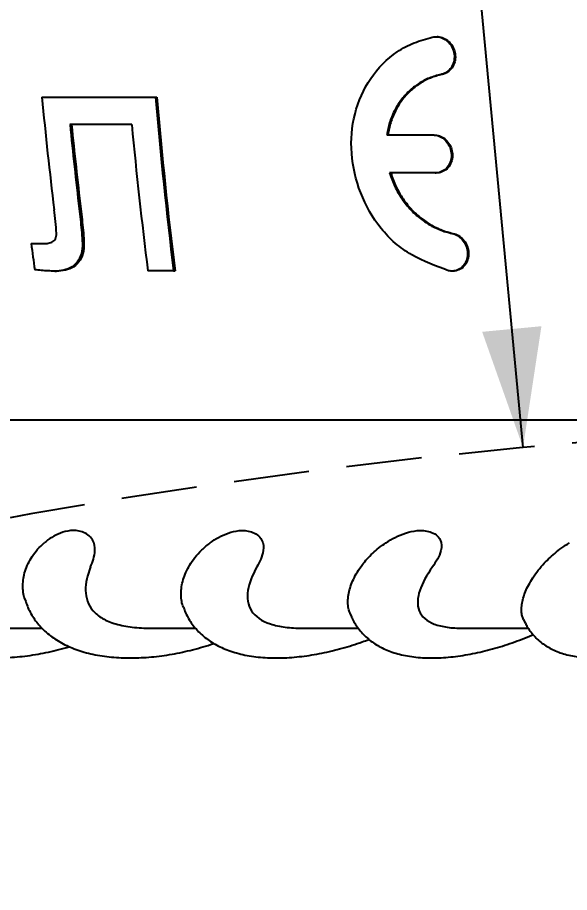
# Model space of a CAD drawing. Header units: millimetres. Extents: x 10 to 459, y 8 to 584.
# Drawn here: x 309.36 to 318.63, y 307.36 to 322.07 of the extents above; entities that cross this region are included whole.
import ezdxf

# ---------------------------------------------------------------- set-up
doc = ezdxf.new("R2010")
doc.units = ezdxf.units.MM
doc.linetypes.add('HIDDEN', pattern=[1.905, 1.27, -0.635])
doc.layers.add('DIMENSIONS', color=2, linetype='Continuous')
doc.layers.add('HIDDEN', color=3, linetype='HIDDEN')
doc.layers.add('OUTLINE', color=7, linetype='Continuous', lineweight=25)
doc.styles.add('SLDTEXTSTYLE0', font='TXT', dxfattribs={"width": 0.75})
doc.dimstyles.new('SLDDIMSTYLE1', dxfattribs={"dimtxt": 3.5, "dimasz": 2, "dimexe": 0, "dimexo": 0.0625, "dimgap": 0.875, "dimtad": 1, "dimrnd": 1e-09, "dimzin": 12, "dimdsep": 46, "dimtxsty": 'SLDTEXTSTYLE0', "dimsah": 1, "dimcen": 0, "dimadec": 0, "dimazin": 3, "dimtfac": 1, "dimtofl": 0, "dimtmove": 0, "dimatfit": 3, "dimfxl": 0, "dimfrac": 2, "dimtolj": 1, "dimtzin": 12, "dimarcsym": 0})
doc.dimstyles.new('SLDDIMSTYLE5', dxfattribs={"dimtxt": 3.5, "dimasz": 2, "dimexe": 0, "dimexo": 0.0625, "dimgap": 0.875, "dimtad": 1, "dimrnd": 1e-09, "dimzin": 12, "dimdsep": 46, "dimtxsty": 'SLDTEXTSTYLE0', "dimsah": 1, "dimcen": 0.09, "dimadec": 0, "dimazin": 3, "dimtfac": 1, "dimtofl": 0, "dimtmove": 0, "dimatfit": 3, "dimfxl": 0, "dimfrac": 2, "dimtolj": 1, "dimtzin": 12, "dimarcsym": 0})
doc.dimstyles.new('SLDDIMSTYLE6', dxfattribs={"dimtxt": 3.5, "dimasz": 2, "dimexe": 0, "dimexo": 0.0625, "dimgap": 0.875, "dimtad": 1, "dimrnd": 1e-09, "dimzin": 12, "dimdsep": 46, "dimtxsty": 'SLDTEXTSTYLE0', "dimsah": 1, "dimcen": 0.09, "dimadec": 0, "dimazin": 3, "dimtol": 1, "dimtp": 1.6, "dimtm": 1.6, "dimtfac": 1, "dimtofl": 0, "dimtmove": 0, "dimatfit": 3, "dimfxl": 0, "dimfrac": 2, "dimtolj": 1, "dimarcsym": 0})
doc.dimstyles.new('SLDDIMSTYLE7', dxfattribs={"dimtxt": 3.5, "dimasz": 2, "dimexe": 0, "dimexo": 0.0625, "dimgap": 0.875, "dimtad": 1, "dimrnd": 1e-09, "dimzin": 12, "dimdsep": 46, "dimtxsty": 'SLDTEXTSTYLE0', "dimsah": 1, "dimcen": 0.09, "dimadec": 0, "dimazin": 3, "dimtol": 1, "dimtp": 1.3, "dimtm": 1.3, "dimtfac": 1, "dimtofl": 0, "dimtmove": 0, "dimatfit": 3, "dimfxl": 0, "dimfrac": 2, "dimtolj": 1, "dimarcsym": 0})

# ---------------------------------------------------------------- blocks, each defined once
blk = doc.blocks.new('_D_1')
at = {"layer": 'DIMENSIONS'}
blk.add_line((317.849, 314.841), (315.141, 343.499), dxfattribs=at)
blk.add_solid([(317.849, 314.841), (318.158, 316.879), (317.163, 316.785)], dxfattribs=at)
at = {"layer": 'DIMENSIONS', "char_height": 3.5, "attachment_point": 1, "rotation": 275.3978, "style": 'SLDTEXTSTYLE0'}
for s, insert in [('R', (319.781, 342.343)), ('104,73', (320.047, 339.525))]:
    blk.add_mtext(s, dxfattribs=dict(at, insert=insert))
blk = doc.blocks.new('_D_8')
at = {"layer": 'DIMENSIONS'}
for p, q in [((316.213, 571.805), (251.387, 571.805)), ((253.387, 311.805), (253.387, 571.805)), ((299.208, 311.805), (251.387, 311.805))]:
    blk.add_line(p, q, dxfattribs=at)
for points in [[(253.387, 571.805), (252.887, 569.805), (253.887, 569.805)], [(253.387, 311.805), (253.887, 313.805), (252.887, 313.805)]]:
    blk.add_solid(points, dxfattribs=at)
at = {"layer": 'DIMENSIONS', "attachment_point": 1, "rotation": 90, "style": 'SLDTEXTSTYLE0'}
for s, insert, char_height in [('±1,60', (249.886, 442.183), 2.5), ('260', (248.875, 433.132), 3.5)]:
    blk.add_mtext(s, dxfattribs=dict(at, insert=insert, char_height=char_height))
blk = doc.blocks.new('_D_9')
at = {"layer": 'DIMENSIONS'}
for p, q in [((293.45, 326.805), (293.45, 269.305)), ((361.95, 326.805), (361.95, 269.305)), ((361.95, 271.305), (293.45, 271.305))]:
    blk.add_line(p, q, dxfattribs=at)
for points in [[(293.45, 271.305), (295.45, 270.805), (295.45, 271.805)], [(361.95, 271.305), (359.95, 271.805), (359.95, 270.805)]]:
    blk.add_solid(points, dxfattribs=at)
at = {"layer": 'DIMENSIONS', "attachment_point": 1, "style": 'SLDTEXTSTYLE0'}
for s, insert, char_height in [('%%c', (315.932, 275.817), 3.5), ('68,5', (321.205, 275.817), 3.5), ('±1,30', (331.54, 274.806), 2.5)]:
    blk.add_mtext(s, dxfattribs=dict(at, insert=insert, char_height=char_height))
blk = doc.blocks.new('_D_11')
at = {"layer": 'DIMENSIONS'}
for p, q in [((299.208, 314.305), (299.208, 278.828)), ((356.192, 314.305), (356.192, 278.828)), ((299.208, 280.828), (356.192, 280.828))]:
    blk.add_line(p, q, dxfattribs=at)
for points in [[(299.208, 280.828), (301.208, 280.328), (301.208, 281.328)], [(356.192, 280.828), (354.192, 281.328), (354.192, 280.328)]]:
    blk.add_solid(points, dxfattribs=at)
at = {"layer": 'DIMENSIONS', "char_height": 3.5, "attachment_point": 1, "style": 'SLDTEXTSTYLE0'}
for s, insert in [('%%c', (319.242, 285.339)), ('56,98', (324.521, 285.393))]:
    blk.add_mtext(s, dxfattribs=dict(at, insert=insert))

msp = doc.modelspace()

# ---------------------------------------------------------------- linework, layer by layer
at = {"layer": 'HIDDEN'}
msp.add_arc((327.7, 210.58), 104.725, 75.48959, 104.51041, dxfattribs=at)
at = {"layer": 'OUTLINE'}
for p, q in [((316.425, 321.742), (316.408, 321.742)), ((309.77, 320.728), (311.677, 320.728)), ((311.677, 320.728), (311.701, 320.728)), ((311.279, 320.267), (310.241, 320.267)), ((315.562, 320.094), (316.331, 320.094)), ((316.331, 320.094), (316.349, 320.094)), ((316.376, 319.454), (315.609, 319.454)), ((316.376, 319.454), (316.393, 319.454)), ((309.59, 318.267), (309.771, 318.267)), ((309.986, 317.805), (310.014, 317.805)), ((311.981, 317.808), (311.549, 317.808)), ((311.981, 317.808), (312.005, 317.808)), ((316.677, 317.807), (316.696, 317.807)), ((295.453, 315.305), (359.947, 315.305)), ((309.484, 312.293), (309.497, 312.253)), ((312.145, 312.158), (312.162, 312.115)), ((314.947, 312.044), (314.969, 311.995)), ((317.856, 311.954), (317.887, 311.891)), ((309.231, 311.805), (309.768, 311.805)), ((311.6, 311.805), (312.346, 311.805)), ((314.146, 311.805), (315.08, 311.805)), ((316.84, 311.805), (317.933, 311.805))]:
    msp.add_line(p, q, dxfattribs=at)
for centre, radius, start, end in [((381.417, 327.575), 71.974, 185.45866, 186.97297), ((391.124, 327.507), 79.735, 184.8769, 186.98704), ((391.028, 327.505), 79.616, 184.88304, 186.99637), ((383.359, 327.549), 73.479, 185.68807, 186.79807), ((383.299, 327.55), 73.393, 185.69553, 186.80686), ((388.387, 327.486), 77.445, 185.34865, 187.17898), ((377.602, 327.378), 68.62, 187.63042, 187.99982)]:
    msp.add_arc(centre, radius, start, end, dxfattribs=at)
for points, knots in [([(316.596, 317.811), (316.387, 317.89), (316.178, 317.969), (315.883, 318.137), (315.788, 318.202), (315.616, 318.35), (315.537, 318.433), (315.321, 318.704), (315.207, 318.906), (315.04, 319.335), (314.989, 319.557), (314.954, 320.01), (314.973, 320.231), (315.082, 320.661), (315.17, 320.86), (315.412, 321.219), (315.56, 321.372), (315.827, 321.551), (315.922, 321.6), (316.12, 321.678), (316.223, 321.708), (316.326, 321.738)], [0, 0, 0, 0, 0.125, 0.125, 0.1875, 0.1875, 0.25, 0.25, 0.375, 0.375, 0.5, 0.5, 0.625, 0.625, 0.75, 0.75, 0.875, 0.875, 0.9375, 0.9375, 1, 1, 1, 1]), ([(316.326, 321.738), (316.359, 321.741), (316.425, 321.748), (316.523, 321.713), (316.606, 321.649), (316.666, 321.56), (316.699, 321.455), (316.697, 321.344), (316.66, 321.241), (316.591, 321.16), (316.523, 321.122), (316.482, 321.112), (316.473, 321.11)], [0, 0, 0, 0, 0.105445, 0.21101, 0.314288, 0.419769, 0.528797, 0.639988, 0.752278, 0.863343, 0.970686, 1, 1, 1, 1]), ([(316.426, 321.74), (316.431, 321.74), (316.469, 321.742), (316.539, 321.711), (316.622, 321.65), (316.683, 321.56), (316.715, 321.455), (316.713, 321.344), (316.676, 321.241), (316.608, 321.16), (316.54, 321.122), (316.498, 321.112), (316.49, 321.11)], [0, 0, 0, 0, 0.01891, 0.134398, 0.247406, 0.362979, 0.482619, 0.604743, 0.728147, 0.850127, 0.96785, 1, 1, 1, 1]), ([(316.473, 321.11), (316.406, 321.092), (316.274, 321.056), (316.092, 320.958), (315.931, 320.832), (315.793, 320.677), (315.684, 320.498), (315.602, 320.303), (315.575, 320.163), (315.562, 320.094)], [0, 0, 0, 0, 0.142681, 0.285354, 0.427968, 0.570597, 0.714897, 0.859237, 1, 1, 1, 1]), ([(316.49, 321.11), (316.423, 321.092), (316.291, 321.056), (316.11, 320.959), (315.949, 320.832), (315.811, 320.677), (315.702, 320.499), (315.621, 320.303), (315.594, 320.164), (315.58, 320.094)], [0, 0, 0, 0, 0.1424871, 0.2849684, 0.427383, 0.5698142, 0.7140515, 0.8583053, 1, 1, 1, 1]), ([(316.331, 320.094), (316.364, 320.091), (316.43, 320.084), (316.52, 320.031), (316.591, 319.953), (316.638, 319.854), (316.654, 319.744), (316.633, 319.634), (316.579, 319.541), (316.498, 319.477), (316.425, 319.456), (316.384, 319.455), (316.376, 319.454)], [0, 0, 0, 0, 0.10376, 0.207583, 0.31062, 0.41759, 0.530223, 0.644946, 0.759116, 0.869677, 0.974155, 1, 1, 1, 1]), ([(316.349, 320.094), (316.381, 320.091), (316.447, 320.084), (316.537, 320.031), (316.608, 319.953), (316.655, 319.855), (316.671, 319.744), (316.65, 319.634), (316.596, 319.541), (316.515, 319.477), (316.442, 319.456), (316.401, 319.455), (316.393, 319.454)], [0, 0, 0, 0, 0.103552, 0.207176, 0.310081, 0.417068, 0.529829, 0.644849, 0.759221, 0.869883, 0.974283, 1, 1, 1, 1]), ([(315.609, 319.454), (315.636, 319.378), (315.689, 319.226), (315.812, 319.015), (315.965, 318.825), (316.144, 318.666), (316.342, 318.544), (316.515, 318.472), (316.621, 318.447), (316.655, 318.439)], [0, 0, 0, 0, 0.157189, 0.314346, 0.471859, 0.629333, 0.779785, 0.930198, 1, 1, 1, 1]), ([(315.628, 319.454), (315.654, 319.378), (315.707, 319.226), (315.831, 319.014), (315.984, 318.825), (316.163, 318.666), (316.361, 318.543), (316.533, 318.472), (316.639, 318.447), (316.672, 318.439)], [0, 0, 0, 0, 0.157399, 0.31478, 0.472542, 0.630243, 0.780734, 0.931178, 1, 1, 1, 1]), ([(309.771, 318.267), (309.799, 318.267), (309.828, 318.268), (309.884, 318.274), (309.911, 318.279), (309.962, 318.302), (309.985, 318.321), (310.01, 318.376), (310.014, 318.408), (310.013, 318.506), (310.005, 318.573), (309.991, 318.705), (309.984, 318.771), (309.976, 318.837)], [0, 0, 0, 0, 0.125, 0.125, 0.25, 0.25, 0.375, 0.375, 0.5, 0.5, 0.75, 0.75, 1, 1, 1, 1]), ([(310.396, 318.852), (310.41, 318.732), (310.424, 318.613), (310.44, 318.434), (310.445, 318.375), (310.45, 318.256), (310.452, 318.196), (310.432, 318.084), (310.411, 318.033), (310.354, 317.944), (310.318, 317.905), (310.235, 317.849), (310.187, 317.831), (310.088, 317.809), (310.037, 317.807), (309.986, 317.805)], [0, 0, 0, 0, 0.25, 0.25, 0.375, 0.375, 0.5, 0.5, 0.625, 0.625, 0.75, 0.75, 0.875, 0.875, 1, 1, 1, 1]), ([(310.423, 318.852), (310.436, 318.732), (310.451, 318.613), (310.467, 318.434), (310.471, 318.375), (310.477, 318.256), (310.479, 318.196), (310.459, 318.084), (310.438, 318.033), (310.381, 317.944), (310.345, 317.905), (310.262, 317.849), (310.214, 317.831), (310.116, 317.809), (310.065, 317.807), (310.014, 317.805)], [0, 0, 0, 0, 0.25, 0.25, 0.375, 0.375, 0.5, 0.5, 0.625, 0.625, 0.75, 0.75, 0.875, 0.875, 1, 1, 1, 1]), ([(316.655, 318.439), (316.687, 318.429), (316.751, 318.408), (316.831, 318.339), (316.889, 318.248), (316.92, 318.141), (316.917, 318.028), (316.876, 317.924), (316.804, 317.847), (316.713, 317.806), (316.64, 317.803), (316.603, 317.81), (316.596, 317.811)], [0, 0, 0, 0, 0.103504, 0.206974, 0.311835, 0.423126, 0.540501, 0.658873, 0.773467, 0.880349, 0.979731, 1, 1, 1, 1]), ([(316.672, 318.439), (316.704, 318.429), (316.768, 318.408), (316.848, 318.339), (316.906, 318.249), (316.937, 318.141), (316.934, 318.028), (316.893, 317.924), (316.821, 317.847), (316.73, 317.807), (316.663, 317.803), (316.631, 317.808), (316.629, 317.808)], [0, 0, 0, 0, 0.105107, 0.210204, 0.316765, 0.430078, 0.549657, 0.670362, 0.787069, 0.895737, 0.996622, 1, 1, 1, 1]), ([(309.986, 317.805), (309.95, 317.806), (309.914, 317.807), (309.878, 317.808), (309.84, 317.81), (309.802, 317.812), (309.764, 317.816), (309.726, 317.82), (309.688, 317.824), (309.65, 317.828)], [0, 0, 0, 0, 0.0001273107, 0.0001273107, 0.0001273107, 0.0002618974, 0.0002618974, 0.0002618974, 0.0003966366, 0.0003966366, 0.0003966366, 0.0003966366]), ([(310.587, 312.834), (310.604, 312.875), (310.62, 312.918), (310.647, 313.01), (310.658, 313.059), (310.661, 313.168), (310.654, 313.229), (310.599, 313.322), (310.573, 313.351), (310.512, 313.396), (310.478, 313.413), (310.377, 313.447), (310.31, 313.45), (310.189, 313.438), (310.133, 313.423), (309.976, 313.364), (309.887, 313.306), (309.81, 313.24)], [0, 0, 0, 0, 0.125, 0.125, 0.25, 0.25, 0.375, 0.375, 0.4375, 0.4375, 0.5, 0.5, 0.625, 0.625, 0.75, 0.75, 1, 1, 1, 1]), ([(312.595, 313.24), (312.683, 313.306), (312.784, 313.364), (312.956, 313.423), (313.017, 313.438), (313.146, 313.45), (313.217, 313.447), (313.322, 313.413), (313.357, 313.396), (313.417, 313.35), (313.442, 313.321), (313.492, 313.229), (313.495, 313.167), (313.481, 313.059), (313.464, 313.01), (313.425, 312.918), (313.402, 312.875), (313.378, 312.834)], [0, 0, 0, 0, 0.25, 0.25, 0.375, 0.375, 0.5, 0.5, 0.5625, 0.5625, 0.625, 0.625, 0.75, 0.75, 0.875, 0.875, 1, 1, 1, 1]), ([(315.546, 313.24), (315.643, 313.305), (315.754, 313.364), (315.939, 313.423), (316.005, 313.438), (316.143, 313.45), (316.216, 313.447), (316.324, 313.413), (316.359, 313.396), (316.418, 313.35), (316.442, 313.32), (316.487, 313.228), (316.484, 313.167), (316.458, 313.058), (316.436, 313.01), (316.385, 312.918), (316.357, 312.875), (316.327, 312.834)], [0, 0, 0, 0, 0.25, 0.25, 0.375, 0.375, 0.5, 0.5, 0.5625, 0.5625, 0.625, 0.625, 0.75, 0.75, 0.875, 0.875, 1, 1, 1, 1]), ([(309.484, 312.293), (309.484, 312.295), (309.469, 312.33), (309.455, 312.407), (309.446, 312.522), (309.457, 312.643), (309.486, 312.766), (309.535, 312.89), (309.605, 313.014), (309.694, 313.133), (309.771, 313.204), (309.81, 313.24)], [0, 0, 0, 0, 0.005277, 0.127227, 0.249181, 0.371058, 0.492938, 0.618399, 0.743856, 0.871339, 1, 1, 1, 1]), ([(312.147, 312.158), (312.143, 312.166), (312.126, 312.203), (312.111, 312.279), (312.103, 312.387), (312.113, 312.502), (312.14, 312.621), (312.186, 312.744), (312.25, 312.869), (312.338, 312.996), (312.45, 313.123), (312.547, 313.201), (312.595, 313.24)], [0, 0, 0, 0, 0.026501, 0.128284, 0.232872, 0.33746, 0.441905, 0.546359, 0.653854, 0.761338, 0.880028, 1, 1, 1, 1]), ([(314.949, 312.045), (314.942, 312.061), (314.923, 312.103), (314.909, 312.184), (314.906, 312.283), (314.92, 312.392), (314.951, 312.507), (314.999, 312.627), (315.065, 312.75), (315.144, 312.866), (315.231, 312.971), (315.323, 313.066), (315.427, 313.157), (315.506, 313.212), (315.546, 313.24)], [0, 0, 0, 0, 0.056434, 0.145896, 0.237862, 0.329829, 0.421052, 0.512268, 0.606058, 0.699844, 0.774089, 0.84833, 0.924169, 1, 1, 1, 1]), ([(317.858, 311.954), (317.849, 311.974), (317.831, 312.014), (317.821, 312.091), (317.824, 312.181), (317.842, 312.281), (317.877, 312.39), (317.927, 312.504), (317.994, 312.624), (318.078, 312.747), (318.173, 312.863), (318.275, 312.969), (318.381, 313.064), (318.498, 313.156), (318.585, 313.212), (318.629, 313.24)], [0, 0, 0, 0, 0.072114, 0.1523, 0.232485, 0.314916, 0.397344, 0.479091, 0.560829, 0.644879, 0.72892, 0.795961, 0.863001, 0.9315, 1, 1, 1, 1]), ([(310.587, 312.834), (310.531, 312.698), (310.499, 312.564), (310.506, 312.314), (310.545, 312.197), (310.671, 312.051), (310.725, 312.007), (310.854, 311.932), (310.928, 311.901), (311.096, 311.852), (311.189, 311.834), (311.387, 311.81), (311.491, 311.805), (311.6, 311.805)], [0, 0, 0, 0, 0.25, 0.25, 0.5, 0.5, 0.625, 0.625, 0.75, 0.75, 0.875, 0.875, 1, 1, 1, 1]), ([(313.378, 312.834), (313.303, 312.698), (313.249, 312.564), (313.22, 312.377), (313.219, 312.317), (313.238, 312.202), (313.258, 312.148), (313.35, 312.003), (313.46, 311.925), (313.681, 311.852), (313.766, 311.834), (313.947, 311.81), (314.044, 311.805), (314.146, 311.805)], [0, 0, 0, 0, 0.25, 0.25, 0.375, 0.375, 0.5, 0.5, 0.75, 0.75, 0.875, 0.875, 1, 1, 1, 1]), ([(316.327, 312.834), (316.232, 312.698), (316.157, 312.563), (316.095, 312.376), (316.083, 312.316), (316.078, 312.202), (316.086, 312.148), (316.144, 312.002), (316.231, 311.925), (316.421, 311.851), (316.496, 311.833), (316.658, 311.81), (316.746, 311.805), (316.84, 311.805)], [0, 0, 0, 0, 0.25, 0.25, 0.375, 0.375, 0.5, 0.5, 0.75, 0.75, 0.875, 0.875, 1, 1, 1, 1]), ([(307.008, 312.407), (307.013, 312.387), (307.028, 312.33), (307.064, 312.238), (307.116, 312.132), (307.178, 312.031), (307.251, 311.936), (307.334, 311.846), (307.426, 311.762), (307.528, 311.684), (307.641, 311.612), (307.763, 311.547), (307.894, 311.489), (308.034, 311.438), (308.182, 311.396), (308.337, 311.361), (308.498, 311.335), (308.663, 311.317), (308.832, 311.306), (309.003, 311.304), (309.177, 311.309), (309.352, 311.322), (309.528, 311.342), (309.704, 311.369), (309.881, 311.403), (310.055, 311.445), (310.173, 311.475), (310.231, 311.493), (310.232, 311.494)], [0, 0, 0, 0, 0.018215, 0.054011, 0.089759, 0.125686, 0.162015, 0.198954, 0.236704, 0.275427, 0.315227, 0.356122, 0.398028, 0.44075, 0.48404, 0.527633, 0.571281, 0.614821, 0.65818, 0.701333, 0.744282, 0.787047, 0.829656, 0.872141, 0.914539, 0.956883, 0.999212, 1, 1, 1, 1]), ([(309.498, 312.252), (309.51, 312.218), (309.534, 312.149), (309.585, 312.049), (309.646, 311.952), (309.718, 311.86), (309.798, 311.775), (309.889, 311.696), (309.988, 311.623), (310.098, 311.557), (310.216, 311.498), (310.345, 311.446), (310.482, 311.402), (310.627, 311.365), (310.78, 311.337), (310.938, 311.318), (311.101, 311.307), (311.268, 311.304), (311.437, 311.309), (311.608, 311.321), (311.781, 311.341), (311.954, 311.368), (312.128, 311.402), (312.301, 311.443), (312.474, 311.49), (312.593, 311.526), (312.653, 311.548), (312.658, 311.549)], [0, 0, 0, 0, 0.033144, 0.069198, 0.105302, 0.141698, 0.17864, 0.216367, 0.255101, 0.295021, 0.336225, 0.378693, 0.422266, 0.466663, 0.51155, 0.556601, 0.601549, 0.646284, 0.690762, 0.73498, 0.77896, 0.822737, 0.866346, 0.909831, 0.95323, 0.996586, 1, 1, 1, 1]), ([(312.162, 312.114), (312.176, 312.08), (312.205, 312.013), (312.261, 311.918), (312.326, 311.828), (312.401, 311.744), (312.485, 311.667), (312.578, 311.597), (312.68, 311.533), (312.791, 311.477), (312.911, 311.428), (313.04, 311.387), (313.179, 311.353), (313.326, 311.328), (313.479, 311.312), (313.637, 311.304), (313.799, 311.305), (313.964, 311.314), (314.132, 311.331), (314.301, 311.354), (314.471, 311.385), (314.641, 311.423), (314.812, 311.467), (314.982, 311.517), (315.132, 311.567), (315.225, 311.602), (315.262, 311.616)], [0, 0, 0, 0, 0.034727, 0.070676, 0.106679, 0.143016, 0.17997, 0.217817, 0.256833, 0.297246, 0.339193, 0.382665, 0.427458, 0.473199, 0.519444, 0.565753, 0.611852, 0.657639, 0.703085, 0.748208, 0.793047, 0.837646, 0.882057, 0.926327, 0.970501, 1, 1, 1, 1]), ([(314.97, 311.996), (314.975, 311.983), (314.994, 311.938), (315.037, 311.864), (315.099, 311.776), (315.171, 311.696), (315.251, 311.622), (315.339, 311.556), (315.435, 311.498), (315.54, 311.446), (315.654, 311.402), (315.777, 311.365), (315.91, 311.337), (316.051, 311.317), (316.2, 311.306), (316.354, 311.304), (316.513, 311.311), (316.674, 311.325), (316.837, 311.347), (317.002, 311.377), (317.168, 311.413), (317.335, 311.456), (317.502, 311.505), (317.668, 311.56), (317.834, 311.621), (317.951, 311.667), (318.012, 311.694), (318.018, 311.696)], [0, 0, 0, 0, 0.012935, 0.048366, 0.08367, 0.119132, 0.155062, 0.191776, 0.229614, 0.268903, 0.309926, 0.352842, 0.39759, 0.44382, 0.490968, 0.538404, 0.585618, 0.632429, 0.678788, 0.724718, 0.770271, 0.815509, 0.860493, 0.905284, 0.949931, 0.994491, 1, 1, 1, 1]), ([(317.888, 311.891), (317.9, 311.868), (317.928, 311.813), (317.983, 311.735), (318.05, 311.657), (318.125, 311.587), (318.208, 311.524), (318.299, 311.469), (318.397, 311.422), (318.503, 311.382), (318.618, 311.35), (318.742, 311.326), (318.877, 311.31), (319.019, 311.304), (319.168, 311.307), (319.322, 311.318), (319.479, 311.338), (319.637, 311.365), (319.798, 311.399), (319.959, 311.44), (320.121, 311.488), (320.284, 311.541), (320.446, 311.6), (320.608, 311.664), (320.757, 311.727), (320.85, 311.771), (320.89, 311.79)], [0, 0, 0, 0, 0.026048, 0.060324, 0.094548, 0.129031, 0.16412, 0.200186, 0.237634, 0.276884, 0.318313, 0.362124, 0.408178, 0.455884, 0.504371, 0.552706, 0.600513, 0.647703, 0.694309, 0.740408, 0.786092, 0.831439, 0.876528, 0.921423, 0.966181, 1, 1, 1, 1])]:
    msp.add_open_spline(points, degree=3, knots=knots, dxfattribs=at)

# ---------------------------------------------------------------- dimensions: what is measured, and where the dimension line sits
at = {"layer": 'DIMENSIONS'}
dim = msp.add_linear_dim(base=(253.387, 571.805), p1=(300.208, 311.805), p2=(317.213, 571.805), angle=90, dimstyle='SLDDIMSTYLE6', dxfattribs=at)
dim.commit()
dim.dimension.update_dxf_attribs({"geometry": '_D_8', "text_midpoint": (253.387, 441.805), "dimtype": 160})
dim = msp.add_radius_dim(center=(327.7, 210.58), mpoint=(317.849, 314.841), dimstyle='SLDDIMSTYLE1', dxfattribs=at)
dim.commit()
dim.dimension.update_dxf_attribs({"geometry": '_D_1', "text_midpoint": (316.089, 333.461), "dimtype": 164})
for base, p1, p2, dimstyle, picture, middle in [((293.45, 271.305), (361.95, 327.805), (293.45, 327.805), 'SLDDIMSTYLE7', '_D_9', (327.7, 271.305)), ((356.192, 280.828), (299.208, 315.305), (356.192, 315.305), 'SLDDIMSTYLE5', '_D_11', (327.7, 280.828))]:
    dim = msp.add_linear_dim(base=base, p1=p1, p2=p2, text='%%c<>', dimstyle=dimstyle, dxfattribs=at)
    dim.commit()
    dim.dimension.update_dxf_attribs({"geometry": picture, "text_midpoint": middle, "dimtype": 160})

doc.saveas('drawing.dxf')
